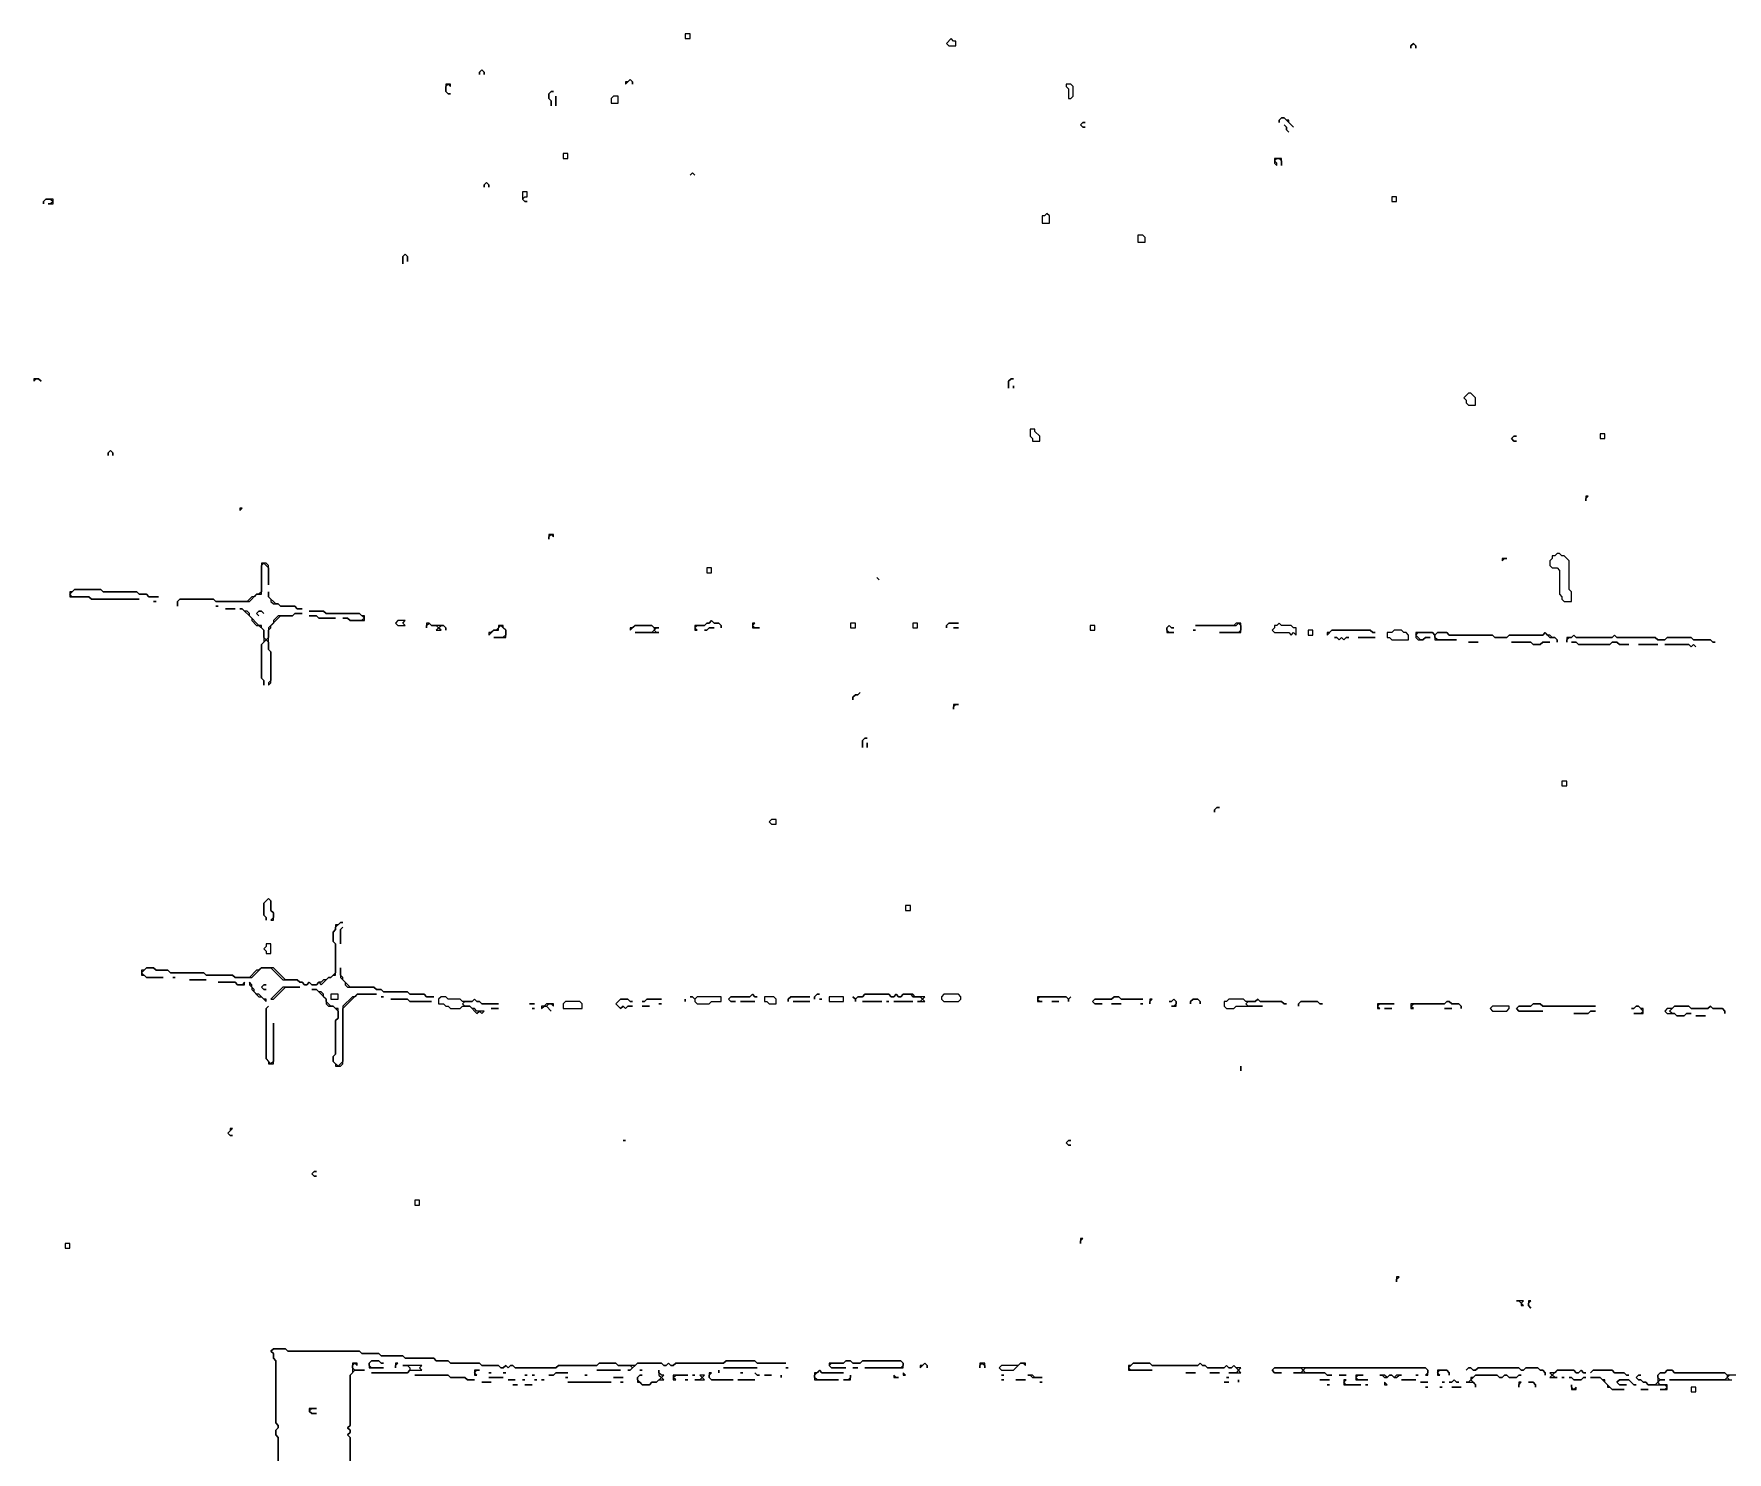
# Model space of a CAD drawing. Header units: metres. Extents: x 0 to 3575, y 1 to 2763.
# Drawn here: x 890 to 1597, y 2154 to 2746 of the extents above; entities that cross this region are included whole.
import ezdxf

# ---------------------------------------------------------------- set-up
doc = ezdxf.new("R2010")
doc.units = ezdxf.units.M

msp = doc.modelspace()

# ---------------------------------------------------------------- linework, layer by layer
for points in [[(1162, 2746), (1162, 2744), (1164, 2744), (1164, 2746)], [(1273, 2744), (1271, 2742), (1272, 2741), (1275, 2741), (1275, 2743), (1274, 2743)], [(1466, 2742), (1465, 2741), (1465, 2740), (1465, 2741), (1466, 2742), (1467, 2741), (1467, 2740), (1467, 2741)], [(1077, 2731), (1076, 2730), (1076, 2729), (1076, 2730), (1077, 2731), (1078, 2730), (1078, 2729), (1078, 2730)], [(1062, 2725), (1062, 2722), (1063, 2721), (1064, 2721), (1063, 2721), (1062, 2722), (1062, 2724), (1063, 2725), (1064, 2724), (1064, 2725)], [(1106, 2722), (1105, 2721), (1105, 2719), (1106, 2718), (1106, 2716), (1106, 2718), (1105, 2719), (1105, 2721), (1106, 2722), (1107, 2722)], [(1124, 2725)], [(1126, 2725)], [(1139, 2727), (1138, 2726), (1137, 2726), (1137, 2725), (1139, 2727), (1140, 2726), (1140, 2725), (1140, 2726)], [(1321, 2725), (1321, 2724), (1322, 2723), (1322, 2719), (1323, 2719), (1324, 2720), (1324, 2724), (1323, 2725)], [(1108, 2720), (1108, 2716)], [(1132, 2720), (1131, 2719), (1131, 2717), (1134, 2717), (1134, 2720)], [(1328, 2709), (1327, 2708), (1328, 2707), (1329, 2707), (1328, 2707), (1327, 2708), (1328, 2709), (1329, 2709)], [(1411, 2711), (1410, 2710), (1410, 2709), (1410, 2710), (1411, 2711), (1412, 2711), (1416, 2707), (1414, 2709), (1414, 2710), (1413, 2710), (1412, 2711)], [(1412, 2708), (1413, 2707), (1413, 2706), (1414, 2705), (1413, 2706), (1413, 2707)], [(1416, 2705)], [(1111, 2696), (1111, 2694), (1113, 2694), (1113, 2696)], [(1408, 2694), (1408, 2692), (1409, 2691), (1409, 2692), (1408, 2693), (1409, 2694), (1410, 2694), (1411, 2693), (1411, 2691), (1411, 2694)], [(1165, 2688), (1164, 2687), (1165, 2688), (1166, 2687)], [(1079, 2684), (1078, 2683), (1078, 2682), (1078, 2683), (1079, 2684), (1080, 2683), (1080, 2682), (1080, 2683)], [(1094, 2680), (1094, 2677), (1095, 2676), (1096, 2676), (1095, 2676), (1094, 2677), (1095, 2678), (1096, 2678), (1096, 2680)], [(1164, 2685)], [(1166, 2685)], [(895, 2677), (894, 2676), (894, 2675), (894, 2676), (895, 2677), (897, 2677), (898, 2676), (897, 2675), (896, 2675), (898, 2675), (898, 2677)], [(1457, 2678), (1457, 2676), (1459, 2676), (1459, 2678)], [(1313, 2671), (1312, 2670), (1311, 2670), (1311, 2667), (1314, 2667), (1314, 2670)], [(1351, 2662), (1351, 2659), (1354, 2659), (1354, 2661), (1353, 2662)], [(1045, 2654), (1044, 2653), (1044, 2650), (1044, 2653), (1045, 2654), (1046, 2653), (1046, 2651), (1046, 2653)], [(890, 2602), (890, 2601), (891, 2602), (892, 2602), (893, 2601), (892, 2602)], [(1298, 2602), (1297, 2601), (1297, 2598), (1297, 2601), (1298, 2602), (1299, 2602)], [(891, 2599)], [(893, 2599)], [(1299, 2599), (1299, 2598)], [(1489, 2596), (1487, 2594), (1488, 2593), (1488, 2592), (1489, 2591), (1492, 2591), (1492, 2594), (1490, 2596)], [(1306, 2581), (1306, 2578), (1307, 2577), (1307, 2576), (1310, 2576), (1310, 2578), (1308, 2580), (1308, 2581)], [(1508, 2578), (1507, 2577), (1508, 2576), (1509, 2576), (1508, 2576), (1507, 2577), (1508, 2578), (1509, 2578)], [(1544, 2579), (1544, 2577), (1546, 2577), (1546, 2579)], [(922, 2572), (921, 2571), (921, 2570), (921, 2571), (922, 2572), (923, 2571), (923, 2570), (923, 2571)], [(1538, 2553), (1538, 2551), (1538, 2552), (1539, 2553)], [(976, 2548), (976, 2547), (977, 2548)], [(1540, 2551)], [(976, 2545)], [(1105, 2537), (1105, 2535), (1105, 2536), (1106, 2537), (1107, 2536), (1107, 2537)], [(1107, 2534)], [(985, 2525), (985, 2513), (984, 2512), (983, 2512), (982, 2511), (981, 2511), (979, 2509), (966, 2509), (965, 2510), (951, 2510), (950, 2509), (950, 2507), (950, 2509), (951, 2510), (965, 2510), (966, 2509), (980, 2509), (983, 2512), (985, 2512), (985, 2524), (986, 2525), (988, 2523), (988, 2516), (988, 2524), (987, 2525)], [(1503, 2527), (1503, 2526), (1504, 2527), (1505, 2527)], [(1504, 2524)], [(1526, 2529), (1525, 2528), (1524, 2528), (1524, 2527), (1523, 2526), (1523, 2524), (1524, 2523), (1526, 2523), (1527, 2522), (1527, 2512), (1528, 2511), (1528, 2510), (1529, 2509), (1532, 2509), (1532, 2513), (1531, 2514), (1531, 2526), (1529, 2528), (1528, 2528), (1527, 2529)], [(1171, 2523), (1171, 2521), (1173, 2521), (1173, 2523)], [(1240, 2518)], [(1242, 2519), (1243, 2518)], [(907, 2514), (906, 2513), (905, 2513), (905, 2511), (913, 2511), (914, 2510), (934, 2510), (914, 2510), (913, 2511), (906, 2511), (905, 2512), (907, 2514), (918, 2514), (919, 2513), (933, 2513), (934, 2512), (937, 2512), (938, 2511), (942, 2511), (938, 2511), (937, 2512), (934, 2512), (933, 2513), (919, 2513), (918, 2514)], [(944, 2510)], [(988, 2513), (988, 2511), (989, 2510), (989, 2509), (990, 2508), (992, 2508), (993, 2507), (999, 2507), (1000, 2506), (1002, 2506), (1000, 2506), (999, 2507), (993, 2507), (992, 2508), (991, 2508), (988, 2511)], [(940, 2509), (941, 2509)], [(952, 2507)], [(966, 2507), (967, 2507)], [(970, 2506), (974, 2506)], [(976, 2506), (977, 2506), (981, 2502), (981, 2501), (983, 2499), (984, 2499), (986, 2497), (986, 2492), (985, 2491), (985, 2477), (986, 2476), (986, 2474), (986, 2476), (985, 2477), (985, 2491), (987, 2493), (988, 2492), (988, 2489), (989, 2488), (989, 2476), (988, 2475), (988, 2474), (989, 2475), (989, 2488), (988, 2489), (988, 2497), (989, 2498), (989, 2499), (993, 2503), (998, 2503), (999, 2504), (1002, 2504), (999, 2504), (998, 2503), (992, 2503), (990, 2501), (990, 2500), (988, 2498), (988, 2494), (987, 2493), (986, 2494), (986, 2497), (985, 2498), (985, 2499), (984, 2499), (980, 2503), (980, 2504), (979, 2505), (978, 2505), (977, 2506)], [(984, 2505), (983, 2504), (984, 2503), (983, 2504), (984, 2505), (985, 2505), (986, 2504), (985, 2505)], [(1005, 2505), (1011, 2505), (1012, 2504), (1026, 2504), (1028, 2502), (1027, 2501), (1022, 2501), (1021, 2502), (1019, 2502), (1021, 2502), (1022, 2501), (1028, 2501), (1028, 2503), (1027, 2503), (1026, 2504), (1012, 2504), (1011, 2505)], [(1005, 2503), (1008, 2503), (1009, 2502), (1016, 2502), (1009, 2502), (1008, 2503)], [(1042, 2501), (1041, 2500), (1042, 2499), (1045, 2499), (1044, 2500), (1045, 2501)], [(1054, 2500), (1054, 2498), (1054, 2499), (1055, 2500), (1056, 2499), (1058, 2499), (1059, 2498), (1058, 2497), (1060, 2497), (1059, 2498), (1060, 2499), (1061, 2499), (1062, 2498), (1062, 2497), (1062, 2498), (1061, 2499), (1056, 2499), (1055, 2500)], [(1084, 2499), (1084, 2498), (1083, 2497), (1082, 2497), (1081, 2496), (1080, 2496), (1080, 2495), (1082, 2497), (1084, 2497), (1084, 2498), (1085, 2499), (1087, 2497), (1087, 2495), (1086, 2494), (1082, 2494), (1087, 2494), (1087, 2497), (1086, 2498), (1086, 2499)], [(1141, 2499), (1140, 2498), (1139, 2498), (1139, 2497), (1141, 2499), (1148, 2499), (1149, 2498), (1149, 2497), (1148, 2496), (1141, 2496), (1151, 2496), (1150, 2496), (1149, 2497), (1150, 2498), (1151, 2498), (1149, 2498), (1148, 2499)], [(1173, 2501), (1172, 2500), (1171, 2500), (1170, 2499), (1166, 2499), (1166, 2497), (1167, 2497), (1166, 2498), (1167, 2499), (1170, 2499), (1171, 2500), (1172, 2500), (1173, 2501), (1174, 2500), (1176, 2500), (1177, 2499), (1177, 2498), (1177, 2499), (1176, 2500), (1174, 2500)], [(1172, 2498), (1171, 2497), (1170, 2497), (1171, 2497), (1172, 2498), (1174, 2498)], [(1190, 2500), (1190, 2498), (1193, 2498), (1191, 2498), (1190, 2499), (1191, 2500)], [(1193, 2500)], [(1231, 2500), (1231, 2498), (1233, 2498), (1233, 2500)], [(1257, 2500), (1257, 2498), (1259, 2498), (1259, 2500)], [(1272, 2500), (1271, 2499), (1271, 2498), (1271, 2499), (1272, 2500), (1276, 2500)], [(1274, 2498), (1276, 2498)], [(1331, 2499), (1331, 2497), (1333, 2497), (1333, 2499)], [(1364, 2499), (1363, 2498), (1363, 2496), (1366, 2496), (1364, 2496), (1363, 2497), (1363, 2498), (1364, 2499), (1365, 2498), (1366, 2498), (1365, 2498)], [(1374, 2497), (1375, 2497)], [(1392, 2500), (1391, 2499), (1375, 2499), (1392, 2499), (1393, 2500), (1394, 2499), (1394, 2497), (1393, 2496), (1385, 2496), (1394, 2496), (1394, 2500)], [(1410, 2500), (1409, 2499), (1408, 2499), (1408, 2498), (1407, 2497), (1408, 2496), (1414, 2496), (1415, 2495), (1416, 2496), (1417, 2495), (1417, 2498), (1416, 2498), (1415, 2499), (1411, 2499)], [(1422, 2497), (1422, 2495), (1424, 2495), (1424, 2497)], [(1432, 2497), (1431, 2496), (1430, 2496), (1430, 2495), (1432, 2497), (1448, 2497), (1449, 2496), (1450, 2496), (1449, 2496), (1448, 2497)], [(1458, 2497), (1457, 2496), (1455, 2496), (1455, 2494), (1456, 2494), (1457, 2493), (1464, 2493), (1464, 2495), (1463, 2496), (1462, 2496), (1461, 2497)], [(1467, 2496), (1467, 2494), (1468, 2493), (1470, 2493), (1471, 2494), (1473, 2494), (1471, 2494), (1470, 2493), (1469, 2493), (1467, 2495), (1468, 2496), (1474, 2496), (1475, 2495), (1475, 2493), (1484, 2493), (1476, 2493), (1475, 2494), (1475, 2495), (1476, 2496), (1480, 2496), (1481, 2495), (1499, 2495), (1500, 2494), (1505, 2494), (1506, 2495), (1520, 2495), (1521, 2496), (1523, 2494), (1525, 2494), (1526, 2493), (1526, 2492), (1526, 2493), (1525, 2494), (1524, 2494), (1523, 2495), (1522, 2495), (1521, 2496), (1520, 2495), (1506, 2495), (1505, 2494), (1500, 2494), (1499, 2495), (1481, 2495), (1480, 2496), (1476, 2496), (1475, 2495), (1474, 2496)], [(1433, 2494), (1434, 2494), (1435, 2493), (1436, 2494), (1437, 2493), (1438, 2494), (1439, 2494), (1438, 2494), (1437, 2493), (1436, 2494), (1435, 2493), (1434, 2494)], [(1443, 2494), (1450, 2494)], [(1486, 2492)], [(1489, 2492), (1493, 2492)], [(1507, 2492), (1515, 2492), (1516, 2491), (1519, 2491), (1520, 2492), (1523, 2492), (1520, 2492), (1519, 2491), (1516, 2491), (1515, 2492)], [(1533, 2495), (1532, 2494), (1530, 2494), (1530, 2492), (1530, 2493), (1531, 2494), (1532, 2494), (1533, 2495), (1534, 2494), (1549, 2494), (1550, 2495), (1551, 2494), (1567, 2494), (1568, 2493), (1571, 2493), (1572, 2494), (1582, 2494), (1583, 2493), (1590, 2493), (1591, 2492), (1592, 2492), (1591, 2492), (1590, 2493), (1583, 2493), (1582, 2494), (1572, 2494), (1571, 2493), (1568, 2493), (1567, 2494), (1551, 2494), (1550, 2495), (1549, 2494), (1534, 2494)], [(1532, 2492), (1534, 2492), (1535, 2491), (1548, 2491), (1549, 2492), (1551, 2492), (1552, 2491), (1556, 2491), (1552, 2491), (1551, 2492), (1549, 2492), (1548, 2491), (1535, 2491), (1534, 2492)], [(1560, 2491), (1568, 2491)], [(1571, 2491), (1581, 2491), (1582, 2490), (1583, 2491), (1584, 2490), (1583, 2491), (1582, 2490), (1581, 2491)], [(1235, 2471), (1234, 2470), (1233, 2470), (1232, 2469), (1232, 2468), (1232, 2469), (1233, 2470), (1234, 2470)], [(1234, 2468)], [(1274, 2466), (1274, 2464), (1274, 2465), (1275, 2466), (1276, 2466)], [(1276, 2464)], [(1237, 2452), (1236, 2451), (1236, 2448), (1236, 2451), (1237, 2452), (1238, 2452)], [(1238, 2450), (1238, 2448)], [(1528, 2434), (1528, 2432), (1530, 2432), (1530, 2434)], [(1198, 2418), (1197, 2417), (1198, 2416), (1200, 2416), (1200, 2418)], [(1384, 2423), (1383, 2422), (1383, 2421), (1383, 2422), (1384, 2423), (1385, 2423)], [(1385, 2421)], [(1119, 2411)], [(1121, 2411)], [(988, 2385), (986, 2383), (986, 2378), (987, 2377), (987, 2376), (987, 2377), (986, 2378), (986, 2383), (988, 2385), (989, 2384), (989, 2380), (990, 2379), (990, 2377), (989, 2376), (990, 2376), (990, 2379), (989, 2380), (989, 2384)], [(1254, 2382), (1254, 2380), (1256, 2380), (1256, 2382)], [(1018, 2375), (1017, 2374), (1016, 2374), (1016, 2372), (1015, 2371), (1015, 2367), (1016, 2366), (1016, 2354), (1014, 2352), (1013, 2352), (1012, 2351), (1011, 2351), (1010, 2350), (1009, 2350), (1008, 2349), (1006, 2349), (1005, 2350), (1004, 2349), (1003, 2349), (1002, 2350), (1001, 2350), (1000, 2351), (995, 2351), (990, 2356), (985, 2356), (984, 2355), (983, 2355), (980, 2352), (974, 2352), (973, 2353), (962, 2353), (961, 2354), (947, 2354), (946, 2355), (941, 2355), (940, 2356), (937, 2356), (936, 2355), (935, 2355), (935, 2353), (936, 2353), (937, 2352), (944, 2352), (937, 2352), (935, 2354), (937, 2356), (940, 2356), (941, 2355), (946, 2355), (947, 2354), (961, 2354), (962, 2353), (973, 2353), (974, 2352), (981, 2352), (985, 2356), (989, 2356), (994, 2351), (1000, 2351), (1001, 2350), (1002, 2350), (1003, 2349), (1004, 2349), (1005, 2350), (1006, 2349), (1008, 2349), (1009, 2350), (1010, 2349), (1013, 2352), (1014, 2352), (1015, 2353), (1016, 2353), (1016, 2366), (1015, 2367), (1015, 2371), (1016, 2372), (1016, 2373), (1018, 2375), (1019, 2375)], [(1019, 2373), (1018, 2372), (1018, 2366), (1018, 2372)], [(987, 2366), (987, 2365), (986, 2364), (987, 2363), (987, 2362), (989, 2362), (989, 2366)], [(1019, 2362)], [(1018, 2356), (1018, 2352), (1020, 2350), (1020, 2349), (1021, 2348), (1032, 2348), (1033, 2347), (1035, 2347), (1036, 2346), (1046, 2346), (1047, 2345), (1053, 2345), (1054, 2344), (1057, 2344), (1054, 2344), (1053, 2345), (1047, 2345), (1046, 2346), (1036, 2346), (1035, 2347), (1033, 2347), (1032, 2348), (1022, 2348), (1019, 2351), (1019, 2352), (1018, 2353)], [(1019, 2360)], [(948, 2352), (949, 2352)], [(955, 2351), (962, 2351)], [(967, 2350), (974, 2350), (975, 2349), (978, 2349), (978, 2350), (977, 2349), (975, 2349), (974, 2350)], [(980, 2350), (980, 2349), (981, 2348), (981, 2347), (984, 2344), (985, 2344), (987, 2342), (987, 2343), (986, 2343), (984, 2345), (983, 2345), (982, 2346), (982, 2347), (981, 2348), (981, 2349)], [(986, 2349), (985, 2348), (986, 2347), (987, 2347), (986, 2347), (985, 2348), (986, 2349), (987, 2349)], [(994, 2348), (989, 2343), (990, 2343), (995, 2348), (1001, 2348)], [(1006, 2347), (1008, 2347), (1012, 2343), (1012, 2341), (1013, 2340), (1015, 2340), (1017, 2338), (1017, 2335), (1016, 2334), (1016, 2320), (1015, 2319), (1015, 2317), (1016, 2316), (1016, 2315), (1018, 2315), (1019, 2316), (1019, 2339), (1025, 2345), (1033, 2345), (1025, 2345), (1024, 2344), (1023, 2344), (1019, 2340), (1019, 2317), (1017, 2315), (1015, 2317), (1015, 2319), (1016, 2320), (1016, 2334), (1017, 2335), (1017, 2339), (1016, 2339), (1015, 2340), (1014, 2340), (1012, 2342), (1012, 2343), (1011, 2344), (1011, 2345), (1010, 2346), (1009, 2346), (1008, 2347)], [(1014, 2345), (1014, 2343), (1017, 2343), (1017, 2345)], [(1035, 2344), (1036, 2344)], [(1039, 2343), (1046, 2343), (1047, 2342), (1056, 2342), (1047, 2342), (1046, 2343)], [(1060, 2344), (1059, 2343), (1059, 2341), (1061, 2341), (1062, 2340), (1063, 2340), (1064, 2339), (1068, 2339), (1069, 2340), (1072, 2340), (1075, 2337), (1076, 2338), (1077, 2337), (1078, 2338), (1075, 2338), (1074, 2339), (1073, 2339), (1072, 2340), (1070, 2340), (1069, 2341), (1070, 2342), (1073, 2342), (1074, 2343), (1075, 2342), (1076, 2342), (1077, 2341), (1084, 2341), (1077, 2341), (1076, 2342), (1075, 2342), (1074, 2343), (1073, 2342), (1069, 2342), (1068, 2343), (1063, 2343), (1062, 2344)], [(1097, 2341), (1099, 2341)], [(1104, 2341), (1103, 2340), (1102, 2340), (1102, 2339), (1103, 2340), (1104, 2340), (1106, 2338), (1104, 2340), (1105, 2341), (1106, 2341), (1107, 2340), (1107, 2341)], [(1112, 2342), (1111, 2341), (1111, 2339), (1119, 2339), (1119, 2341), (1118, 2342)], [(1135, 2343), (1133, 2341), (1135, 2339), (1136, 2340), (1137, 2339), (1138, 2340), (1140, 2340), (1138, 2340), (1137, 2339), (1136, 2340), (1135, 2339), (1133, 2341), (1135, 2343), (1138, 2343), (1139, 2342), (1140, 2342), (1139, 2342), (1138, 2343)], [(1146, 2343), (1145, 2342), (1144, 2342), (1145, 2342), (1146, 2343), (1152, 2343)], [(1151, 2341), (1152, 2341)], [(1162, 2343), (1162, 2342)], [(1164, 2344), (1165, 2344), (1166, 2343), (1166, 2342), (1167, 2341), (1172, 2341), (1173, 2342), (1177, 2342), (1177, 2344), (1167, 2344), (1166, 2343), (1165, 2344)], [(1190, 2345), (1189, 2344), (1181, 2344), (1180, 2343), (1181, 2342), (1183, 2342), (1181, 2342), (1180, 2343), (1181, 2344), (1189, 2344), (1190, 2345), (1191, 2344), (1192, 2344), (1191, 2344)], [(1185, 2342), (1191, 2342)], [(1195, 2344), (1195, 2342), (1196, 2342), (1197, 2341), (1200, 2341), (1200, 2343), (1199, 2344)], [(1206, 2344), (1205, 2343), (1205, 2342), (1205, 2343), (1206, 2344), (1214, 2344)], [(1207, 2342), (1214, 2342)], [(1217, 2345), (1216, 2344), (1216, 2343), (1216, 2344), (1217, 2345), (1218, 2345)], [(1218, 2343), (1219, 2343)], [(1222, 2344), (1222, 2342), (1228, 2342), (1228, 2344)], [(1237, 2345), (1236, 2344), (1234, 2344), (1233, 2343), (1232, 2344), (1233, 2343), (1233, 2342), (1233, 2343), (1234, 2344), (1236, 2344), (1237, 2345), (1247, 2345), (1248, 2344), (1249, 2344), (1250, 2345), (1251, 2344), (1252, 2344), (1253, 2345), (1256, 2345), (1257, 2344), (1260, 2344), (1261, 2343), (1260, 2342), (1259, 2342), (1262, 2342), (1261, 2343), (1262, 2344), (1258, 2344), (1257, 2345), (1253, 2345), (1252, 2344), (1251, 2344), (1250, 2345), (1249, 2344), (1248, 2344), (1247, 2345)], [(1236, 2342), (1244, 2342)], [(1246, 2342), (1247, 2342)], [(1249, 2342), (1257, 2342)], [(1270, 2345), (1269, 2344), (1269, 2343), (1270, 2342), (1276, 2342), (1277, 2343), (1277, 2344), (1276, 2345)], [(1309, 2344), (1309, 2342), (1311, 2342), (1310, 2342), (1309, 2343), (1310, 2344), (1321, 2344), (1322, 2343), (1322, 2342), (1322, 2343), (1323, 2344), (1322, 2343), (1321, 2344)], [(1315, 2342), (1318, 2342)], [(1325, 2343)], [(1341, 2344), (1340, 2343), (1333, 2343), (1332, 2342), (1333, 2341), (1336, 2341), (1333, 2341), (1332, 2342), (1333, 2343), (1340, 2343), (1341, 2344), (1343, 2344), (1344, 2343), (1353, 2343), (1344, 2343), (1343, 2344)], [(1340, 2341), (1344, 2341)], [(1352, 2341), (1353, 2341)], [(1356, 2343), (1356, 2341), (1356, 2342), (1357, 2343)], [(1358, 2341)], [(1366, 2343), (1365, 2342), (1364, 2342), (1365, 2342), (1366, 2343), (1367, 2342), (1367, 2341), (1366, 2340), (1365, 2340), (1367, 2340), (1367, 2342)], [(1374, 2343), (1373, 2342), (1373, 2341), (1373, 2342), (1374, 2343), (1376, 2343), (1377, 2342), (1377, 2341), (1377, 2342), (1376, 2343)], [(1389, 2343), (1388, 2342), (1387, 2342), (1387, 2340), (1388, 2339), (1391, 2339), (1392, 2340), (1403, 2340), (1397, 2340), (1396, 2341), (1397, 2342), (1400, 2342), (1401, 2343), (1402, 2342), (1411, 2342), (1412, 2341), (1413, 2341), (1412, 2341), (1411, 2342), (1402, 2342), (1401, 2343), (1400, 2342), (1396, 2342), (1395, 2343)], [(1419, 2342), (1418, 2341), (1418, 2340), (1418, 2341), (1419, 2342), (1426, 2342), (1427, 2341), (1428, 2341), (1427, 2341), (1426, 2342)], [(1451, 2341), (1451, 2339), (1452, 2339), (1451, 2340), (1452, 2341), (1458, 2341)], [(1480, 2342), (1479, 2341), (1465, 2341), (1465, 2339), (1466, 2339), (1465, 2340), (1466, 2341), (1479, 2341), (1480, 2342), (1481, 2342), (1482, 2341), (1485, 2341), (1486, 2340), (1486, 2339), (1486, 2340), (1485, 2341), (1482, 2341), (1481, 2342)], [(1516, 2341), (1515, 2340), (1510, 2340), (1509, 2339), (1510, 2338), (1520, 2338), (1510, 2338), (1509, 2339), (1510, 2340), (1515, 2340), (1516, 2341), (1519, 2341), (1520, 2340), (1542, 2340), (1520, 2340), (1519, 2341)], [(988, 2340), (987, 2339), (987, 2318), (988, 2317), (988, 2316), (990, 2316), (990, 2333), (990, 2317), (989, 2316), (987, 2318), (987, 2339)], [(1081, 2339), (1084, 2339)], [(1096, 2339)], [(1098, 2339), (1099, 2339)], [(1144, 2340), (1147, 2340)], [(1405, 2340)], [(1454, 2339), (1457, 2339)], [(1459, 2339)], [(1479, 2339), (1482, 2339)], [(1499, 2340), (1498, 2339), (1499, 2338), (1505, 2338), (1506, 2339), (1506, 2340)], [(1540, 2338), (1539, 2337), (1533, 2337), (1539, 2337), (1540, 2338), (1542, 2338)], [(1559, 2340), (1558, 2339), (1557, 2339), (1558, 2339), (1559, 2340), (1560, 2340), (1562, 2338), (1561, 2337), (1558, 2337), (1562, 2337), (1562, 2339), (1561, 2339), (1560, 2340)], [(1575, 2340), (1574, 2339), (1572, 2339), (1571, 2338), (1572, 2337), (1575, 2337), (1576, 2336), (1579, 2336), (1580, 2337), (1582, 2337), (1580, 2337), (1579, 2336), (1576, 2336), (1575, 2337), (1574, 2337), (1573, 2338), (1575, 2340), (1581, 2340), (1582, 2339), (1589, 2339), (1590, 2340), (1591, 2339), (1595, 2339), (1596, 2338), (1596, 2337), (1596, 2338), (1595, 2339), (1591, 2339), (1590, 2340), (1589, 2339), (1582, 2339), (1581, 2340)], [(1584, 2336), (1588, 2336)], [(1590, 2337)], [(1394, 2315), (1394, 2313)], [(1396, 2315)], [(1396, 2313)], [(972, 2289), (972, 2288), (971, 2287), (972, 2286), (973, 2286), (972, 2286), (971, 2287), (973, 2289)], [(1136, 2284), (1137, 2284)], [(1322, 2284), (1321, 2283), (1322, 2282), (1323, 2282), (1322, 2282), (1321, 2283), (1322, 2284), (1323, 2284)], [(1135, 2282)], [(1137, 2282)], [(1007, 2271), (1006, 2270), (1007, 2269), (1008, 2269), (1007, 2269), (1006, 2270), (1007, 2271), (1008, 2271)], [(1049, 2259), (1049, 2257), (1051, 2257), (1051, 2259)], [(1327, 2243), (1327, 2241), (1327, 2242), (1328, 2243)], [(903, 2241), (903, 2239), (905, 2239), (905, 2241)], [(1459, 2227), (1459, 2225), (1459, 2226), (1460, 2227)], [(1509, 2217), (1510, 2217), (1511, 2216), (1511, 2215), (1512, 2215), (1511, 2216), (1512, 2217)], [(1509, 2215)], [(1514, 2217), (1514, 2215), (1515, 2214), (1514, 2215), (1514, 2216), (1515, 2217)], [(1517, 2216)], [(1517, 2214)], [(1031, 2192), (1030, 2191), (1030, 2189), (1036, 2189), (1031, 2189), (1030, 2190), (1030, 2191), (1031, 2192), (1034, 2192), (1035, 2191), (1036, 2191), (1035, 2191), (1034, 2192)], [(1229, 2192), (1228, 2191), (1222, 2191), (1222, 2190), (1223, 2189), (1229, 2189), (1223, 2189), (1222, 2190), (1223, 2191), (1228, 2191), (1229, 2192), (1231, 2192), (1232, 2191), (1235, 2191), (1236, 2192), (1252, 2192), (1253, 2191), (1253, 2190), (1252, 2189), (1237, 2189), (1253, 2189), (1253, 2191), (1252, 2192), (1236, 2192), (1235, 2191), (1232, 2191), (1231, 2192)], [(1044, 2190), (1046, 2190), (1047, 2189), (1047, 2188), (1046, 2187), (1031, 2187), (1046, 2187), (1047, 2188), (1052, 2188), (1051, 2189), (1052, 2190)], [(1041, 2191), (1041, 2189), (1041, 2190), (1042, 2191)], [(1049, 2186), (1063, 2186), (1064, 2185), (1070, 2185), (1071, 2184), (1074, 2184), (1071, 2184), (1070, 2185), (1064, 2185), (1063, 2186)], [(1074, 2188), (1074, 2186), (1075, 2186), (1074, 2187), (1075, 2188), (1076, 2188)], [(1077, 2186)], [(1080, 2187), (1081, 2187)], [(1080, 2185), (1086, 2185)], [(1086, 2187), (1087, 2187)], [(1095, 2186), (1096, 2186)], [(1098, 2186), (1099, 2186)], [(1108, 2187), (1107, 2186), (1105, 2186), (1107, 2186), (1108, 2187), (1113, 2187)], [(1112, 2185), (1113, 2185)], [(1120, 2186), (1121, 2186)], [(1125, 2188), (1135, 2188)], [(1132, 2185), (1136, 2185)], [(1151, 2188), (1151, 2186), (1152, 2185), (1150, 2183), (1148, 2183), (1147, 2182), (1144, 2182), (1142, 2184), (1142, 2185), (1143, 2186), (1144, 2186), (1143, 2186), (1142, 2185), (1142, 2183), (1143, 2183), (1144, 2182), (1147, 2182), (1148, 2183), (1150, 2183), (1151, 2184), (1153, 2184), (1152, 2185), (1153, 2186), (1152, 2186), (1151, 2187)], [(1143, 2188), (1144, 2188)], [(1157, 2186), (1157, 2184), (1158, 2184), (1157, 2185), (1158, 2186), (1163, 2186)], [(1165, 2186), (1166, 2186)], [(1168, 2186), (1169, 2185), (1168, 2184), (1166, 2184), (1170, 2184), (1169, 2185), (1170, 2186)], [(1172, 2187), (1172, 2185), (1173, 2184), (1182, 2184), (1173, 2184), (1172, 2185), (1172, 2186), (1173, 2187)], [(1176, 2188), (1176, 2187)], [(1178, 2189), (1192, 2189)], [(1185, 2187), (1186, 2187)], [(1191, 2187), (1192, 2186), (1193, 2186), (1192, 2186)], [(1195, 2186), (1198, 2186)], [(1202, 2186), (1202, 2185)], [(1204, 2189), (1205, 2189)], [(1209, 2186)], [(1211, 2186)], [(1218, 2188), (1217, 2187), (1216, 2187), (1216, 2184), (1226, 2184), (1217, 2184), (1216, 2185), (1216, 2186), (1218, 2188), (1219, 2187), (1228, 2187), (1219, 2187)], [(1231, 2186), (1231, 2185), (1230, 2184), (1228, 2184), (1231, 2184)], [(1232, 2189), (1234, 2189)], [(1249, 2186), (1249, 2185), (1251, 2185), (1250, 2185)], [(1251, 2187)], [(1253, 2187), (1253, 2186), (1254, 2186)], [(1262, 2191), (1261, 2190), (1260, 2190), (1260, 2189), (1262, 2191), (1263, 2190), (1263, 2189), (1263, 2190)], [(1285, 2191), (1285, 2189), (1285, 2190), (1286, 2191), (1287, 2190), (1287, 2189), (1287, 2191)], [(1302, 2191), (1301, 2190), (1294, 2190), (1293, 2189), (1294, 2188), (1299, 2188), (1302, 2191), (1303, 2191), (1304, 2190), (1304, 2191)], [(1294, 2186), (1295, 2186)], [(1299, 2186)], [(1305, 2186), (1306, 2186), (1307, 2185), (1311, 2185), (1308, 2185), (1307, 2186)], [(1306, 2190)], [(1349, 2191), (1348, 2190), (1347, 2190), (1347, 2188), (1357, 2188), (1348, 2188), (1347, 2189), (1349, 2191), (1356, 2191), (1357, 2190), (1376, 2190), (1377, 2191), (1378, 2190), (1379, 2190), (1380, 2189), (1387, 2189), (1388, 2190), (1389, 2189), (1390, 2189), (1391, 2190), (1393, 2188), (1392, 2187), (1389, 2187), (1394, 2187), (1393, 2188), (1394, 2189), (1392, 2189), (1391, 2190), (1390, 2189), (1389, 2189), (1388, 2190), (1387, 2189), (1380, 2189), (1379, 2190), (1378, 2190), (1377, 2191), (1376, 2190), (1357, 2190), (1356, 2191)], [(1371, 2187), (1375, 2187)], [(1377, 2188)], [(1381, 2187), (1385, 2187)], [(1388, 2185), (1389, 2185)], [(1408, 2189), (1407, 2188), (1408, 2187), (1411, 2187), (1408, 2187), (1407, 2188), (1408, 2189), (1419, 2189), (1420, 2188), (1419, 2187), (1416, 2187), (1429, 2187), (1430, 2186), (1432, 2186), (1430, 2186), (1429, 2187), (1421, 2187), (1420, 2188), (1421, 2189), (1471, 2189), (1472, 2188), (1472, 2187), (1471, 2186), (1472, 2186), (1472, 2188), (1471, 2189)], [(1435, 2186), (1438, 2186)], [(1442, 2186), (1442, 2184), (1447, 2184), (1443, 2184), (1442, 2185), (1443, 2186), (1445, 2186)], [(1452, 2186), (1453, 2186), (1454, 2185), (1455, 2185), (1456, 2186), (1457, 2186), (1458, 2185), (1459, 2185), (1460, 2186), (1461, 2186), (1459, 2186), (1458, 2185), (1457, 2186), (1456, 2186), (1455, 2185), (1454, 2186)], [(1467, 2186), (1468, 2186)], [(1476, 2188), (1476, 2186), (1477, 2186), (1476, 2187), (1477, 2188), (1480, 2188), (1481, 2187), (1481, 2186), (1481, 2187), (1480, 2188)], [(1489, 2189), (1488, 2188), (1489, 2189), (1490, 2189), (1491, 2188), (1492, 2188), (1493, 2189), (1510, 2189), (1511, 2188), (1512, 2188), (1513, 2189), (1518, 2189), (1519, 2188), (1520, 2188), (1521, 2187), (1521, 2186), (1521, 2187), (1520, 2188), (1519, 2188), (1518, 2189), (1513, 2189), (1512, 2188), (1511, 2188), (1510, 2189), (1493, 2189), (1492, 2188), (1491, 2188), (1490, 2189)], [(1492, 2186), (1491, 2185), (1490, 2185), (1490, 2184), (1489, 2183), (1488, 2183), (1491, 2183), (1492, 2182), (1492, 2181), (1492, 2182), (1490, 2184), (1492, 2186), (1501, 2186), (1502, 2185), (1503, 2185), (1504, 2186), (1505, 2186), (1506, 2185), (1509, 2185), (1510, 2186), (1511, 2186), (1510, 2186), (1509, 2185), (1506, 2185), (1505, 2186), (1504, 2186), (1503, 2185), (1502, 2185), (1501, 2186)], [(1488, 2185)], [(1526, 2188), (1525, 2187), (1523, 2187), (1524, 2186), (1523, 2185), (1526, 2185), (1525, 2185), (1524, 2186), (1526, 2188), (1533, 2188), (1534, 2187), (1535, 2187), (1536, 2188), (1537, 2187), (1538, 2187), (1537, 2187), (1536, 2188), (1535, 2187), (1534, 2187), (1533, 2188)], [(1528, 2185), (1529, 2185)], [(1531, 2185), (1532, 2185), (1533, 2184), (1536, 2184), (1537, 2185), (1538, 2185), (1537, 2185), (1536, 2184), (1533, 2184), (1532, 2185)], [(1541, 2188), (1540, 2187), (1541, 2188), (1549, 2188), (1550, 2187), (1554, 2187), (1555, 2186), (1556, 2186), (1555, 2186), (1554, 2187), (1550, 2187), (1549, 2188)], [(1540, 2185), (1544, 2185), (1547, 2182), (1547, 2181), (1548, 2181), (1549, 2180), (1554, 2180), (1549, 2180), (1546, 2183), (1546, 2184), (1545, 2184), (1544, 2185)], [(1077, 2183), (1081, 2183)], [(1088, 2184), (1091, 2184)], [(1090, 2182), (1092, 2182)], [(1094, 2184), (1095, 2184)], [(1095, 2182), (1098, 2182)], [(1099, 2184), (1100, 2184)], [(1102, 2184), (1103, 2184)], [(1113, 2183), (1131, 2183)], [(1135, 2183), (1136, 2183)], [(1162, 2184), (1163, 2184)], [(1184, 2184), (1191, 2184)], [(1294, 2184), (1295, 2184)], [(1300, 2184), (1304, 2184)], [(1310, 2183), (1311, 2183)], [(1387, 2183), (1389, 2183)], [(1393, 2184), (1393, 2183)], [(1427, 2184), (1431, 2184)], [(1428, 2182)], [(1430, 2182), (1431, 2182)], [(1437, 2184), (1437, 2182), (1444, 2182), (1438, 2182), (1437, 2183), (1438, 2184)], [(1446, 2182), (1447, 2182)], [(1454, 2183), (1454, 2182), (1455, 2182)], [(1457, 2182)], [(1461, 2184), (1467, 2184)], [(1469, 2183), (1472, 2183)], [(1471, 2181), (1472, 2181)], [(1477, 2181), (1478, 2181)], [(1478, 2183), (1479, 2183)], [(1483, 2184), (1482, 2183), (1481, 2183), (1482, 2183), (1483, 2184), (1484, 2183), (1485, 2183), (1484, 2183)], [(1482, 2181), (1486, 2181)], [(1510, 2183), (1510, 2181), (1510, 2182), (1511, 2183)], [(1514, 2183), (1516, 2183), (1517, 2182), (1517, 2181), (1517, 2182), (1516, 2183)], [(1532, 2182), (1532, 2180), (1534, 2180), (1534, 2181), (1533, 2180), (1532, 2181)], [(1552, 2184), (1551, 2183), (1552, 2182), (1555, 2182), (1552, 2182), (1551, 2183), (1552, 2184), (1556, 2184), (1558, 2182), (1559, 2182), (1558, 2182), (1556, 2184)], [(1561, 2180), (1564, 2180)], [(1582, 2181), (1582, 2179), (1584, 2179), (1584, 2181)], [(1005, 2172), (1005, 2171), (1006, 2170), (1008, 2170), (1006, 2170), (1005, 2171), (1006, 2172), (1008, 2172)]]:
    msp.add_lwpolyline(points, close=True)
for points in [[(992, 2143), (992, 2160), (991, 2161), (991, 2163), (992, 2164), (992, 2165), (991, 2166), (991, 2192), (990, 2193), (990, 2195), (989, 2196), (990, 2197), (995, 2197), (996, 2196), (1026, 2196), (1027, 2195), (1034, 2195), (1035, 2194), (1044, 2194), (1045, 2193), (1057, 2193), (1058, 2192), (1063, 2192), (1064, 2191), (1076, 2191), (1077, 2190), (1084, 2190), (1085, 2189), (1086, 2189), (1087, 2190), (1088, 2189), (1089, 2190), (1090, 2190), (1091, 2189), (1108, 2189), (1109, 2190), (1125, 2190), (1126, 2191), (1133, 2191), (1134, 2190), (1139, 2190), (1140, 2189), (1139, 2188), (1138, 2188), (1139, 2188), (1142, 2191), (1152, 2191), (1153, 2190), (1154, 2190), (1155, 2191), (1156, 2190), (1157, 2190), (1158, 2191), (1178, 2191), (1179, 2192), (1191, 2192), (1192, 2191), (1204, 2191), (1192, 2191), (1191, 2192), (1179, 2192), (1178, 2191), (1158, 2191), (1157, 2190), (1156, 2190), (1155, 2191), (1154, 2190), (1153, 2190), (1152, 2191), (1142, 2191), (1141, 2190), (1134, 2190), (1133, 2191), (1126, 2191), (1125, 2190), (1109, 2190), (1108, 2189), (1091, 2189), (1090, 2190), (1089, 2190), (1088, 2189), (1087, 2190), (1086, 2189), (1085, 2189), (1084, 2190), (1077, 2190), (1076, 2191), (1064, 2191), (1063, 2192), (1058, 2192), (1057, 2193), (1045, 2193), (1044, 2194), (1035, 2194), (1034, 2195), (1027, 2195), (1026, 2196), (996, 2196), (995, 2197), (990, 2197), (989, 2196), (990, 2195), (990, 2193), (991, 2192), (991, 2166), (992, 2165), (992, 2164), (991, 2163), (991, 2161), (992, 2160), (992, 2143)], [(1022, 2150), (1022, 2160), (1021, 2161), (1022, 2162), (1022, 2163), (1021, 2164), (1022, 2165), (1022, 2186), (1024, 2188), (1028, 2188), (1024, 2188), (1023, 2189), (1023, 2190), (1024, 2191), (1025, 2190), (1025, 2191), (1023, 2191), (1023, 2187), (1022, 2186), (1022, 2165), (1021, 2164), (1022, 2163), (1022, 2162), (1021, 2161), (1022, 2160), (1022, 2150)], [(1602, 2186), (1597, 2186), (1596, 2187), (1575, 2187), (1574, 2188), (1572, 2188), (1571, 2187), (1569, 2187), (1568, 2186), (1568, 2183), (1567, 2182), (1564, 2182), (1563, 2183), (1562, 2183), (1561, 2184), (1560, 2184), (1559, 2185), (1560, 2186), (1561, 2186), (1560, 2186), (1559, 2185), (1560, 2184), (1561, 2184), (1562, 2183), (1563, 2183), (1564, 2182), (1571, 2182), (1572, 2181), (1571, 2180), (1569, 2180), (1572, 2180), (1572, 2182), (1569, 2182), (1568, 2183), (1569, 2184), (1571, 2184), (1569, 2184), (1568, 2185), (1568, 2186), (1569, 2187), (1571, 2187), (1572, 2188), (1574, 2188), (1575, 2187), (1596, 2187), (1597, 2186), (1597, 2185), (1596, 2184), (1573, 2184), (1599, 2184)], [(1598, 2184), (1597, 2185), (1598, 2186)]]:
    msp.add_lwpolyline(points)

doc.saveas('drawing.dxf')
